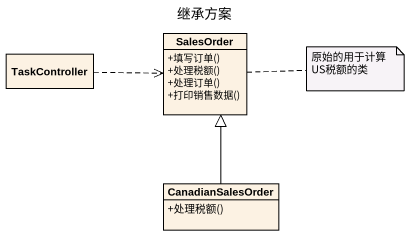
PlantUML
@startuml
title 继承方案
hide circle
hide empty members
skinparam classAttributeIconSize 0
class SalesOrder {
  +填写订单()
  +处理税额()
  +处理订单()
  +打印销售数据()
}
class TaskController
class CanadianSalesOrder {
  +处理税额()
}
TaskController .right.> SalesOrder
CanadianSalesOrder -up-|> SalesOrder
note right of SalesOrder : 原始的用于计算US税额的类
@enduml
